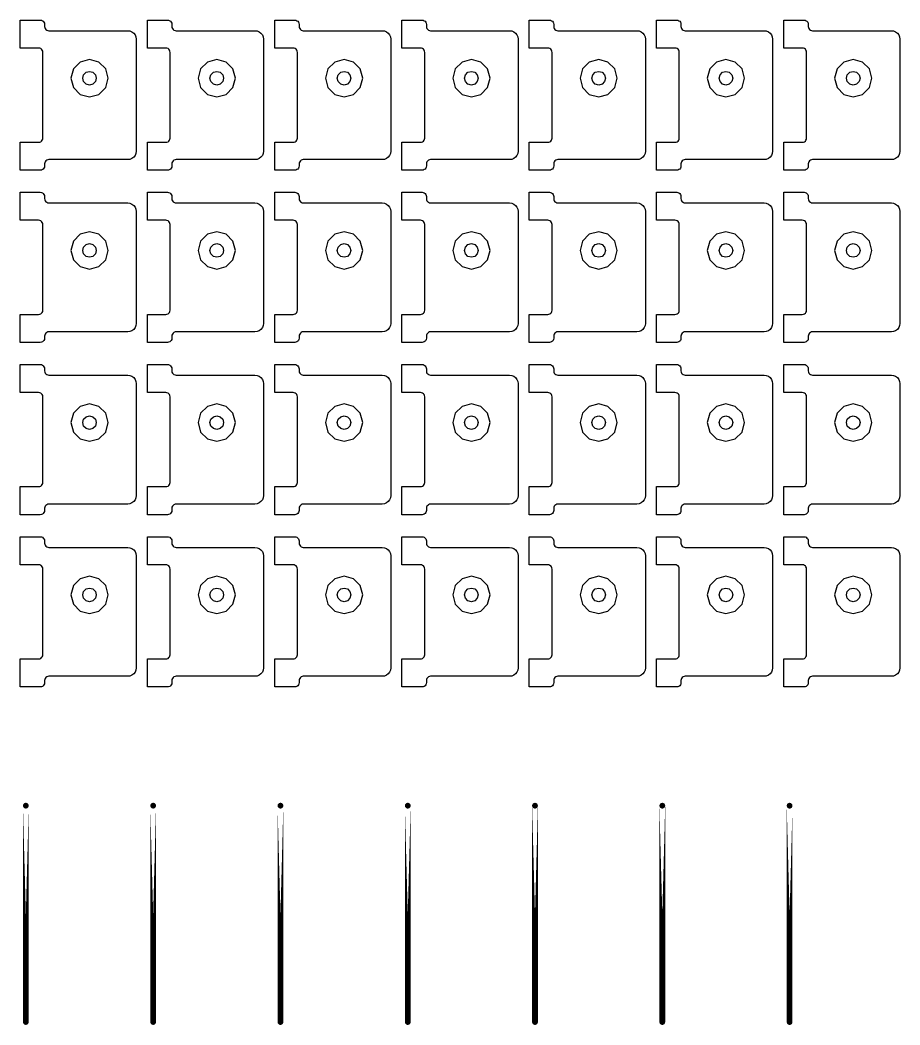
# Model space of a CAD drawing. Extents: x 11 to 212, y 11 to 212.
# Drawn here: x 144.65 to 156.85, y 46.96 to 60.89 of the extents above; entities that cross this region are included whole.
import ezdxf

# ---------------------------------------------------------------- set-up
doc = ezdxf.new("R2010")
doc.units = 0
doc.layers.get('0').update_dxf_attribs({"linetype": 'continuous'})
doc.layers.add('G', color=7, linetype='continuous')

# ---------------------------------------------------------------- blocks, each defined once
blk = doc.blocks.new('cutlineendpoint')
at = {"const_width": 0.04}
blk.add_lwpolyline([(-0.02, 0, 1), (0.02, 0, 1)], format="xyb", close=True, dxfattribs=at)

msp = doc.modelspace()

# ---------------------------------------------------------------- linework, layer by layer
at = {"layer": 'G'}
for points in [[(144.906, 59.2), (144.921, 59.202), (144.935, 59.208), (144.947, 59.217), (144.957, 59.229), (144.963, 59.244), (144.965, 59.259), (144.965, 60.447), (144.963, 60.462), (144.957, 60.476), (144.947, 60.489), (144.935, 60.498), (144.921, 60.504), (144.906, 60.506), (144.649, 60.506), (144.649, 60.894), (144.929, 60.894), (144.945, 60.892), (144.959, 60.886), (144.971, 60.877), (144.98, 60.865), (144.986, 60.851), (144.988, 60.835), (144.988, 60.806), (144.99, 60.791), (144.996, 60.776), (145.005, 60.764), (145.018, 60.755), (145.032, 60.749), (145.047, 60.747), (146.141, 60.747), (146.172, 60.743), (146.2, 60.731), (146.224, 60.713), (146.243, 60.688), (146.255, 60.66), (146.259, 60.629), (146.259, 59.076), (146.255, 59.046), (146.243, 59.018), (146.224, 58.993), (146.2, 58.975), (146.172, 58.963), (146.141, 58.959), (145.047, 58.959), (145.032, 58.957), (145.018, 58.951), (145.005, 58.942), (144.996, 58.929), (144.99, 58.915), (144.988, 58.9), (144.988, 58.871), (144.986, 58.855), (144.98, 58.841), (144.971, 58.829), (144.959, 58.82), (144.945, 58.814), (144.929, 58.812), (144.649, 58.812), (144.649, 59.2)], [(146.671, 59.2), (146.686, 59.202), (146.7, 59.208), (146.712, 59.217), (146.722, 59.229), (146.727, 59.244), (146.729, 59.259), (146.729, 60.447), (146.727, 60.462), (146.722, 60.476), (146.712, 60.489), (146.7, 60.498), (146.686, 60.504), (146.671, 60.506), (146.414, 60.506), (146.414, 60.894), (146.694, 60.894), (146.709, 60.892), (146.724, 60.886), (146.736, 60.877), (146.745, 60.865), (146.751, 60.851), (146.753, 60.835), (146.753, 60.806), (146.755, 60.791), (146.761, 60.776), (146.77, 60.764), (146.782, 60.755), (146.797, 60.749), (146.812, 60.747), (147.906, 60.747), (147.936, 60.743), (147.965, 60.731), (147.989, 60.713), (148.008, 60.688), (148.02, 60.66), (148.024, 60.629), (148.024, 59.076), (148.02, 59.046), (148.008, 59.018), (147.989, 58.993), (147.965, 58.975), (147.936, 58.963), (147.906, 58.959), (146.812, 58.959), (146.797, 58.957), (146.782, 58.951), (146.77, 58.942), (146.761, 58.929), (146.755, 58.915), (146.753, 58.9), (146.753, 58.871), (146.751, 58.855), (146.745, 58.841), (146.736, 58.829), (146.724, 58.82), (146.709, 58.814), (146.694, 58.812), (146.414, 58.812), (146.414, 59.2)], [(148.435, 59.2), (148.451, 59.202), (148.465, 59.208), (148.477, 59.217), (148.486, 59.229), (148.492, 59.244), (148.494, 59.259), (148.494, 60.447), (148.492, 60.462), (148.486, 60.476), (148.477, 60.489), (148.465, 60.498), (148.451, 60.504), (148.435, 60.506), (148.179, 60.506), (148.179, 60.894), (148.459, 60.894), (148.474, 60.892), (148.488, 60.886), (148.5, 60.877), (148.51, 60.865), (148.516, 60.851), (148.518, 60.835), (148.518, 60.806), (148.52, 60.791), (148.526, 60.776), (148.535, 60.764), (148.547, 60.755), (148.561, 60.749), (148.576, 60.747), (149.671, 60.747), (149.701, 60.743), (149.729, 60.731), (149.754, 60.713), (149.772, 60.688), (149.784, 60.66), (149.788, 60.629), (149.788, 59.076), (149.784, 59.046), (149.772, 59.018), (149.754, 58.993), (149.729, 58.975), (149.701, 58.963), (149.671, 58.959), (148.576, 58.959), (148.561, 58.957), (148.547, 58.951), (148.535, 58.942), (148.526, 58.929), (148.52, 58.915), (148.518, 58.9), (148.518, 58.871), (148.516, 58.855), (148.51, 58.841), (148.5, 58.829), (148.488, 58.82), (148.474, 58.814), (148.459, 58.812), (148.179, 58.812), (148.179, 59.2)], [(150.2, 59.2), (150.215, 59.202), (150.229, 59.208), (150.242, 59.217), (150.251, 59.229), (150.257, 59.244), (150.259, 59.259), (150.259, 60.447), (150.257, 60.462), (150.251, 60.476), (150.242, 60.489), (150.229, 60.498), (150.215, 60.504), (150.2, 60.506), (149.944, 60.506), (149.944, 60.894), (150.224, 60.894), (150.239, 60.892), (150.253, 60.886), (150.265, 60.877), (150.274, 60.865), (150.28, 60.851), (150.282, 60.835), (150.282, 60.806), (150.284, 60.791), (150.29, 60.776), (150.3, 60.764), (150.312, 60.755), (150.326, 60.749), (150.341, 60.747), (151.435, 60.747), (151.466, 60.743), (151.494, 60.731), (151.518, 60.713), (151.537, 60.688), (151.549, 60.66), (151.553, 60.629), (151.553, 59.076), (151.549, 59.046), (151.537, 59.018), (151.518, 58.993), (151.494, 58.975), (151.466, 58.963), (151.435, 58.959), (150.341, 58.959), (150.326, 58.957), (150.312, 58.951), (150.3, 58.942), (150.29, 58.929), (150.284, 58.915), (150.282, 58.9), (150.282, 58.871), (150.28, 58.855), (150.274, 58.841), (150.265, 58.829), (150.253, 58.82), (150.239, 58.814), (150.224, 58.812), (149.944, 58.812), (149.944, 59.2)], [(151.965, 59.2), (151.98, 59.202), (151.994, 59.208), (152.006, 59.217), (152.016, 59.229), (152.022, 59.244), (152.024, 59.259), (152.024, 60.447), (152.022, 60.462), (152.016, 60.476), (152.006, 60.489), (151.994, 60.498), (151.98, 60.504), (151.965, 60.506), (151.708, 60.506), (151.708, 60.894), (151.988, 60.894), (152.003, 60.892), (152.018, 60.886), (152.03, 60.877), (152.039, 60.865), (152.045, 60.851), (152.047, 60.835), (152.047, 60.806), (152.049, 60.791), (152.055, 60.776), (152.064, 60.764), (152.076, 60.755), (152.091, 60.749), (152.106, 60.747), (153.2, 60.747), (153.23, 60.743), (153.259, 60.731), (153.283, 60.713), (153.302, 60.688), (153.314, 60.66), (153.318, 60.629), (153.318, 59.076), (153.314, 59.046), (153.302, 59.018), (153.283, 58.993), (153.259, 58.975), (153.23, 58.963), (153.2, 58.959), (152.106, 58.959), (152.091, 58.957), (152.076, 58.951), (152.064, 58.942), (152.055, 58.929), (152.049, 58.915), (152.047, 58.9), (152.047, 58.871), (152.045, 58.855), (152.039, 58.841), (152.03, 58.829), (152.018, 58.82), (152.003, 58.814), (151.988, 58.812), (151.708, 58.812), (151.708, 59.2)], [(153.729, 59.2), (153.745, 59.202), (153.759, 59.208), (153.771, 59.217), (153.78, 59.229), (153.786, 59.244), (153.788, 59.259), (153.788, 60.447), (153.786, 60.462), (153.78, 60.476), (153.771, 60.489), (153.759, 60.498), (153.745, 60.504), (153.729, 60.506), (153.473, 60.506), (153.473, 60.894), (153.753, 60.894), (153.768, 60.892), (153.782, 60.886), (153.795, 60.877), (153.804, 60.865), (153.81, 60.851), (153.812, 60.835), (153.812, 60.806), (153.814, 60.791), (153.82, 60.776), (153.829, 60.764), (153.841, 60.755), (153.855, 60.749), (153.871, 60.747), (154.965, 60.747), (154.995, 60.743), (155.024, 60.731), (155.048, 60.713), (155.067, 60.688), (155.078, 60.66), (155.082, 60.629), (155.082, 59.076), (155.078, 59.046), (155.067, 59.018), (155.048, 58.993), (155.024, 58.975), (154.995, 58.963), (154.965, 58.959), (153.871, 58.959), (153.855, 58.957), (153.841, 58.951), (153.829, 58.942), (153.82, 58.929), (153.814, 58.915), (153.812, 58.9), (153.812, 58.871), (153.81, 58.855), (153.804, 58.841), (153.795, 58.829), (153.782, 58.82), (153.768, 58.814), (153.753, 58.812), (153.473, 58.812), (153.473, 59.2)], [(155.494, 59.2), (155.509, 59.202), (155.524, 59.208), (155.536, 59.217), (155.545, 59.229), (155.551, 59.244), (155.553, 59.259), (155.553, 60.447), (155.551, 60.462), (155.545, 60.476), (155.536, 60.489), (155.524, 60.498), (155.509, 60.504), (155.494, 60.506), (155.238, 60.506), (155.238, 60.894), (155.518, 60.894), (155.533, 60.892), (155.547, 60.886), (155.559, 60.877), (155.569, 60.865), (155.574, 60.851), (155.576, 60.835), (155.576, 60.806), (155.578, 60.791), (155.584, 60.776), (155.594, 60.764), (155.606, 60.755), (155.62, 60.749), (155.635, 60.747), (156.729, 60.747), (156.76, 60.743), (156.788, 60.731), (156.813, 60.713), (156.831, 60.688), (156.843, 60.66), (156.847, 60.629), (156.847, 59.076), (156.843, 59.046), (156.831, 59.018), (156.813, 58.993), (156.788, 58.975), (156.76, 58.963), (156.729, 58.959), (155.635, 58.959), (155.62, 58.957), (155.606, 58.951), (155.594, 58.942), (155.584, 58.929), (155.578, 58.915), (155.576, 58.9), (155.576, 58.871), (155.574, 58.855), (155.569, 58.841), (155.559, 58.829), (155.547, 58.82), (155.533, 58.814), (155.518, 58.812), (155.238, 58.812), (155.238, 59.2)], [(145.836, 59.959), (145.871, 60.088), (145.836, 60.218), (145.741, 60.312), (145.612, 60.347), (145.482, 60.312), (145.388, 60.218), (145.353, 60.088), (145.388, 59.959), (145.482, 59.864), (145.612, 59.829), (145.741, 59.864)], [(147.601, 59.959), (147.635, 60.088), (147.601, 60.218), (147.506, 60.312), (147.376, 60.347), (147.247, 60.312), (147.152, 60.218), (147.118, 60.088), (147.152, 59.959), (147.247, 59.864), (147.376, 59.829), (147.506, 59.864)], [(149.365, 59.959), (149.4, 60.088), (149.365, 60.218), (149.271, 60.312), (149.141, 60.347), (149.012, 60.312), (148.917, 60.218), (148.882, 60.088), (148.917, 59.959), (149.012, 59.864), (149.141, 59.829), (149.271, 59.864)], [(151.13, 59.959), (151.165, 60.088), (151.13, 60.218), (151.035, 60.312), (150.906, 60.347), (150.776, 60.312), (150.682, 60.218), (150.647, 60.088), (150.682, 59.959), (150.776, 59.864), (150.906, 59.829), (151.035, 59.864)], [(152.895, 59.959), (152.929, 60.088), (152.895, 60.218), (152.8, 60.312), (152.671, 60.347), (152.541, 60.312), (152.446, 60.218), (152.412, 60.088), (152.446, 59.959), (152.541, 59.864), (152.671, 59.829), (152.8, 59.864)], [(154.659, 59.959), (154.694, 60.088), (154.659, 60.218), (154.565, 60.312), (154.435, 60.347), (154.306, 60.312), (154.211, 60.218), (154.176, 60.088), (154.211, 59.959), (154.306, 59.864), (154.435, 59.829), (154.565, 59.864)], [(156.424, 59.959), (156.459, 60.088), (156.424, 60.218), (156.329, 60.312), (156.2, 60.347), (156.071, 60.312), (155.976, 60.218), (155.941, 60.088), (155.976, 59.959), (156.071, 59.864), (156.2, 59.829), (156.329, 59.864)], [(145.706, 60.088), (145.693, 60.041), (145.659, 60.007), (145.612, 59.994), (145.565, 60.007), (145.53, 60.041), (145.518, 60.088), (145.53, 60.135), (145.565, 60.17), (145.612, 60.182), (145.659, 60.17), (145.693, 60.135)], [(147.471, 60.088), (147.458, 60.041), (147.424, 60.007), (147.376, 59.994), (147.329, 60.007), (147.295, 60.041), (147.282, 60.088), (147.295, 60.135), (147.329, 60.17), (147.376, 60.182), (147.424, 60.17), (147.458, 60.135)], [(149.235, 60.088), (149.223, 60.041), (149.188, 60.007), (149.141, 59.994), (149.094, 60.007), (149.06, 60.041), (149.047, 60.088), (149.06, 60.135), (149.094, 60.17), (149.141, 60.182), (149.188, 60.17), (149.223, 60.135)], [(151, 60.088), (150.987, 60.041), (150.953, 60.007), (150.906, 59.994), (150.859, 60.007), (150.824, 60.041), (150.812, 60.088), (150.824, 60.135), (150.859, 60.17), (150.906, 60.182), (150.953, 60.17), (150.987, 60.135)], [(152.765, 60.088), (152.752, 60.041), (152.718, 60.007), (152.671, 59.994), (152.624, 60.007), (152.589, 60.041), (152.576, 60.088), (152.589, 60.135), (152.624, 60.17), (152.671, 60.182), (152.718, 60.17), (152.752, 60.135)], [(154.529, 60.088), (154.517, 60.041), (154.482, 60.007), (154.435, 59.994), (154.388, 60.007), (154.354, 60.041), (154.341, 60.088), (154.354, 60.135), (154.388, 60.17), (154.435, 60.182), (154.482, 60.17), (154.517, 60.135)], [(156.294, 60.088), (156.282, 60.041), (156.247, 60.007), (156.2, 59.994), (156.153, 60.007), (156.118, 60.041), (156.106, 60.088), (156.118, 60.135), (156.153, 60.17), (156.2, 60.182), (156.247, 60.17), (156.282, 60.135)], [(144.906, 56.812), (144.921, 56.814), (144.935, 56.82), (144.947, 56.829), (144.957, 56.841), (144.963, 56.855), (144.965, 56.871), (144.965, 58.059), (144.963, 58.074), (144.957, 58.088), (144.947, 58.1), (144.935, 58.11), (144.921, 58.116), (144.906, 58.118), (144.649, 58.118), (144.649, 58.506), (144.929, 58.506), (144.945, 58.504), (144.959, 58.498), (144.971, 58.489), (144.98, 58.476), (144.986, 58.462), (144.988, 58.447), (144.988, 58.418), (144.99, 58.402), (144.996, 58.388), (145.005, 58.376), (145.018, 58.367), (145.032, 58.361), (145.047, 58.359), (146.141, 58.359), (146.172, 58.355), (146.2, 58.343), (146.224, 58.324), (146.243, 58.3), (146.255, 58.272), (146.259, 58.241), (146.259, 56.688), (146.255, 56.658), (146.243, 56.629), (146.224, 56.605), (146.2, 56.586), (146.172, 56.575), (146.141, 56.571), (145.047, 56.571), (145.032, 56.569), (145.018, 56.563), (145.005, 56.553), (144.996, 56.541), (144.99, 56.527), (144.988, 56.512), (144.988, 56.482), (144.986, 56.467), (144.98, 56.453), (144.971, 56.441), (144.959, 56.431), (144.945, 56.426), (144.929, 56.424), (144.649, 56.424), (144.649, 56.812)], [(146.671, 56.812), (146.686, 56.814), (146.7, 56.82), (146.712, 56.829), (146.722, 56.841), (146.727, 56.855), (146.729, 56.871), (146.729, 58.059), (146.727, 58.074), (146.722, 58.088), (146.712, 58.1), (146.7, 58.11), (146.686, 58.116), (146.671, 58.118), (146.414, 58.118), (146.414, 58.506), (146.694, 58.506), (146.709, 58.504), (146.724, 58.498), (146.736, 58.489), (146.745, 58.476), (146.751, 58.462), (146.753, 58.447), (146.753, 58.418), (146.755, 58.402), (146.761, 58.388), (146.77, 58.376), (146.782, 58.367), (146.797, 58.361), (146.812, 58.359), (147.906, 58.359), (147.936, 58.355), (147.965, 58.343), (147.989, 58.324), (148.008, 58.3), (148.02, 58.272), (148.024, 58.241), (148.024, 56.688), (148.02, 56.658), (148.008, 56.629), (147.989, 56.605), (147.965, 56.586), (147.936, 56.575), (147.906, 56.571), (146.812, 56.571), (146.797, 56.569), (146.782, 56.563), (146.77, 56.553), (146.761, 56.541), (146.755, 56.527), (146.753, 56.512), (146.753, 56.482), (146.751, 56.467), (146.745, 56.453), (146.736, 56.441), (146.724, 56.431), (146.709, 56.426), (146.694, 56.424), (146.414, 56.424), (146.414, 56.812)], [(148.435, 56.812), (148.451, 56.814), (148.465, 56.82), (148.477, 56.829), (148.486, 56.841), (148.492, 56.855), (148.494, 56.871), (148.494, 58.059), (148.492, 58.074), (148.486, 58.088), (148.477, 58.1), (148.465, 58.11), (148.451, 58.116), (148.435, 58.118), (148.179, 58.118), (148.179, 58.506), (148.459, 58.506), (148.474, 58.504), (148.488, 58.498), (148.5, 58.489), (148.51, 58.476), (148.516, 58.462), (148.518, 58.447), (148.518, 58.418), (148.52, 58.402), (148.526, 58.388), (148.535, 58.376), (148.547, 58.367), (148.561, 58.361), (148.576, 58.359), (149.671, 58.359), (149.701, 58.355), (149.729, 58.343), (149.754, 58.324), (149.772, 58.3), (149.784, 58.272), (149.788, 58.241), (149.788, 56.688), (149.784, 56.658), (149.772, 56.629), (149.754, 56.605), (149.729, 56.586), (149.701, 56.575), (149.671, 56.571), (148.576, 56.571), (148.561, 56.569), (148.547, 56.563), (148.535, 56.553), (148.526, 56.541), (148.52, 56.527), (148.518, 56.512), (148.518, 56.482), (148.516, 56.467), (148.51, 56.453), (148.5, 56.441), (148.488, 56.431), (148.474, 56.426), (148.459, 56.424), (148.179, 56.424), (148.179, 56.812)], [(150.2, 56.812), (150.215, 56.814), (150.229, 56.82), (150.242, 56.829), (150.251, 56.841), (150.257, 56.855), (150.259, 56.871), (150.259, 58.059), (150.257, 58.074), (150.251, 58.088), (150.242, 58.1), (150.229, 58.11), (150.215, 58.116), (150.2, 58.118), (149.944, 58.118), (149.944, 58.506), (150.224, 58.506), (150.239, 58.504), (150.253, 58.498), (150.265, 58.489), (150.274, 58.476), (150.28, 58.462), (150.282, 58.447), (150.282, 58.418), (150.284, 58.402), (150.29, 58.388), (150.3, 58.376), (150.312, 58.367), (150.326, 58.361), (150.341, 58.359), (151.435, 58.359), (151.466, 58.355), (151.494, 58.343), (151.518, 58.324), (151.537, 58.3), (151.549, 58.272), (151.553, 58.241), (151.553, 56.688), (151.549, 56.658), (151.537, 56.629), (151.518, 56.605), (151.494, 56.586), (151.466, 56.575), (151.435, 56.571), (150.341, 56.571), (150.326, 56.569), (150.312, 56.563), (150.3, 56.553), (150.29, 56.541), (150.284, 56.527), (150.282, 56.512), (150.282, 56.482), (150.28, 56.467), (150.274, 56.453), (150.265, 56.441), (150.253, 56.431), (150.239, 56.426), (150.224, 56.424), (149.944, 56.424), (149.944, 56.812)], [(151.965, 56.812), (151.98, 56.814), (151.994, 56.82), (152.006, 56.829), (152.016, 56.841), (152.022, 56.855), (152.024, 56.871), (152.024, 58.059), (152.022, 58.074), (152.016, 58.088), (152.006, 58.1), (151.994, 58.11), (151.98, 58.116), (151.965, 58.118), (151.708, 58.118), (151.708, 58.506), (151.988, 58.506), (152.003, 58.504), (152.018, 58.498), (152.03, 58.489), (152.039, 58.476), (152.045, 58.462), (152.047, 58.447), (152.047, 58.418), (152.049, 58.402), (152.055, 58.388), (152.064, 58.376), (152.076, 58.367), (152.091, 58.361), (152.106, 58.359), (153.2, 58.359), (153.23, 58.355), (153.259, 58.343), (153.283, 58.324), (153.302, 58.3), (153.314, 58.272), (153.318, 58.241), (153.318, 56.688), (153.314, 56.658), (153.302, 56.629), (153.283, 56.605), (153.259, 56.586), (153.23, 56.575), (153.2, 56.571), (152.106, 56.571), (152.091, 56.569), (152.076, 56.563), (152.064, 56.553), (152.055, 56.541), (152.049, 56.527), (152.047, 56.512), (152.047, 56.482), (152.045, 56.467), (152.039, 56.453), (152.03, 56.441), (152.018, 56.431), (152.003, 56.426), (151.988, 56.424), (151.708, 56.424), (151.708, 56.812)], [(153.729, 56.812), (153.745, 56.814), (153.759, 56.82), (153.771, 56.829), (153.78, 56.841), (153.786, 56.855), (153.788, 56.871), (153.788, 58.059), (153.786, 58.074), (153.78, 58.088), (153.771, 58.1), (153.759, 58.11), (153.745, 58.116), (153.729, 58.118), (153.473, 58.118), (153.473, 58.506), (153.753, 58.506), (153.768, 58.504), (153.782, 58.498), (153.795, 58.489), (153.804, 58.476), (153.81, 58.462), (153.812, 58.447), (153.812, 58.418), (153.814, 58.402), (153.82, 58.388), (153.829, 58.376), (153.841, 58.367), (153.855, 58.361), (153.871, 58.359), (154.965, 58.359), (154.995, 58.355), (155.024, 58.343), (155.048, 58.324), (155.067, 58.3), (155.078, 58.272), (155.082, 58.241), (155.082, 56.688), (155.078, 56.658), (155.067, 56.629), (155.048, 56.605), (155.024, 56.586), (154.995, 56.575), (154.965, 56.571), (153.871, 56.571), (153.855, 56.569), (153.841, 56.563), (153.829, 56.553), (153.82, 56.541), (153.814, 56.527), (153.812, 56.512), (153.812, 56.482), (153.81, 56.467), (153.804, 56.453), (153.795, 56.441), (153.782, 56.431), (153.768, 56.426), (153.753, 56.424), (153.473, 56.424), (153.473, 56.812)], [(155.494, 56.812), (155.509, 56.814), (155.524, 56.82), (155.536, 56.829), (155.545, 56.841), (155.551, 56.855), (155.553, 56.871), (155.553, 58.059), (155.551, 58.074), (155.545, 58.088), (155.536, 58.1), (155.524, 58.11), (155.509, 58.116), (155.494, 58.118), (155.238, 58.118), (155.238, 58.506), (155.518, 58.506), (155.533, 58.504), (155.547, 58.498), (155.559, 58.489), (155.569, 58.476), (155.574, 58.462), (155.576, 58.447), (155.576, 58.418), (155.578, 58.402), (155.584, 58.388), (155.594, 58.376), (155.606, 58.367), (155.62, 58.361), (155.635, 58.359), (156.729, 58.359), (156.76, 58.355), (156.788, 58.343), (156.813, 58.324), (156.831, 58.3), (156.843, 58.272), (156.847, 58.241), (156.847, 56.688), (156.843, 56.658), (156.831, 56.629), (156.813, 56.605), (156.788, 56.586), (156.76, 56.575), (156.729, 56.571), (155.635, 56.571), (155.62, 56.569), (155.606, 56.563), (155.594, 56.553), (155.584, 56.541), (155.578, 56.527), (155.576, 56.512), (155.576, 56.482), (155.574, 56.467), (155.569, 56.453), (155.559, 56.441), (155.547, 56.431), (155.533, 56.426), (155.518, 56.424), (155.238, 56.424), (155.238, 56.812)], [(145.836, 57.571), (145.871, 57.7), (145.836, 57.829), (145.741, 57.924), (145.612, 57.959), (145.482, 57.924), (145.388, 57.829), (145.353, 57.7), (145.388, 57.571), (145.482, 57.476), (145.612, 57.441), (145.741, 57.476)], [(147.601, 57.571), (147.635, 57.7), (147.601, 57.829), (147.506, 57.924), (147.376, 57.959), (147.247, 57.924), (147.152, 57.829), (147.118, 57.7), (147.152, 57.571), (147.247, 57.476), (147.376, 57.441), (147.506, 57.476)], [(149.365, 57.571), (149.4, 57.7), (149.365, 57.829), (149.271, 57.924), (149.141, 57.959), (149.012, 57.924), (148.917, 57.829), (148.882, 57.7), (148.917, 57.571), (149.012, 57.476), (149.141, 57.441), (149.271, 57.476)], [(151.13, 57.571), (151.165, 57.7), (151.13, 57.829), (151.035, 57.924), (150.906, 57.959), (150.776, 57.924), (150.682, 57.829), (150.647, 57.7), (150.682, 57.571), (150.776, 57.476), (150.906, 57.441), (151.035, 57.476)], [(152.895, 57.571), (152.929, 57.7), (152.895, 57.829), (152.8, 57.924), (152.671, 57.959), (152.541, 57.924), (152.446, 57.829), (152.412, 57.7), (152.446, 57.571), (152.541, 57.476), (152.671, 57.441), (152.8, 57.476)], [(154.659, 57.571), (154.694, 57.7), (154.659, 57.829), (154.565, 57.924), (154.435, 57.959), (154.306, 57.924), (154.211, 57.829), (154.176, 57.7), (154.211, 57.571), (154.306, 57.476), (154.435, 57.441), (154.565, 57.476)], [(156.424, 57.571), (156.459, 57.7), (156.424, 57.829), (156.329, 57.924), (156.2, 57.959), (156.071, 57.924), (155.976, 57.829), (155.941, 57.7), (155.976, 57.571), (156.071, 57.476), (156.2, 57.441), (156.329, 57.476)], [(145.706, 57.7), (145.693, 57.653), (145.659, 57.618), (145.612, 57.606), (145.565, 57.618), (145.53, 57.653), (145.518, 57.7), (145.53, 57.747), (145.565, 57.782), (145.612, 57.794), (145.659, 57.782), (145.693, 57.747)], [(147.471, 57.7), (147.458, 57.653), (147.424, 57.618), (147.376, 57.606), (147.329, 57.618), (147.295, 57.653), (147.282, 57.7), (147.295, 57.747), (147.329, 57.782), (147.376, 57.794), (147.424, 57.782), (147.458, 57.747)], [(149.235, 57.7), (149.223, 57.653), (149.188, 57.618), (149.141, 57.606), (149.094, 57.618), (149.06, 57.653), (149.047, 57.7), (149.06, 57.747), (149.094, 57.782), (149.141, 57.794), (149.188, 57.782), (149.223, 57.747)], [(151, 57.7), (150.987, 57.653), (150.953, 57.618), (150.906, 57.606), (150.859, 57.618), (150.824, 57.653), (150.812, 57.7), (150.824, 57.747), (150.859, 57.782), (150.906, 57.794), (150.953, 57.782), (150.987, 57.747)], [(152.765, 57.7), (152.752, 57.653), (152.718, 57.618), (152.671, 57.606), (152.624, 57.618), (152.589, 57.653), (152.576, 57.7), (152.589, 57.747), (152.624, 57.782), (152.671, 57.794), (152.718, 57.782), (152.752, 57.747)], [(154.529, 57.7), (154.517, 57.653), (154.482, 57.618), (154.435, 57.606), (154.388, 57.618), (154.354, 57.653), (154.341, 57.7), (154.354, 57.747), (154.388, 57.782), (154.435, 57.794), (154.482, 57.782), (154.517, 57.747)], [(156.294, 57.7), (156.282, 57.653), (156.247, 57.618), (156.2, 57.606), (156.153, 57.618), (156.118, 57.653), (156.106, 57.7), (156.118, 57.747), (156.153, 57.782), (156.2, 57.794), (156.247, 57.782), (156.282, 57.747)], [(144.906, 54.424), (144.921, 54.426), (144.935, 54.431), (144.947, 54.441), (144.957, 54.453), (144.963, 54.467), (144.965, 54.482), (144.965, 55.671), (144.963, 55.686), (144.957, 55.7), (144.947, 55.712), (144.935, 55.722), (144.921, 55.727), (144.906, 55.729), (144.649, 55.729), (144.649, 56.118), (144.929, 56.118), (144.945, 56.116), (144.959, 56.11), (144.971, 56.1), (144.98, 56.088), (144.986, 56.074), (144.988, 56.059), (144.988, 56.029), (144.99, 56.014), (144.996, 56), (145.005, 55.988), (145.018, 55.978), (145.032, 55.973), (145.047, 55.971), (146.141, 55.971), (146.172, 55.967), (146.2, 55.955), (146.224, 55.936), (146.243, 55.912), (146.255, 55.883), (146.259, 55.853), (146.259, 54.3), (146.255, 54.27), (146.243, 54.241), (146.224, 54.217), (146.2, 54.198), (146.172, 54.186), (146.141, 54.182), (145.047, 54.182), (145.032, 54.18), (145.018, 54.174), (145.005, 54.165), (144.996, 54.153), (144.99, 54.139), (144.988, 54.124), (144.988, 54.094), (144.986, 54.079), (144.98, 54.065), (144.971, 54.053), (144.959, 54.043), (144.945, 54.037), (144.929, 54.035), (144.649, 54.035), (144.649, 54.424)], [(146.671, 54.424), (146.686, 54.426), (146.7, 54.431), (146.712, 54.441), (146.722, 54.453), (146.727, 54.467), (146.729, 54.482), (146.729, 55.671), (146.727, 55.686), (146.722, 55.7), (146.712, 55.712), (146.7, 55.722), (146.686, 55.727), (146.671, 55.729), (146.414, 55.729), (146.414, 56.118), (146.694, 56.118), (146.709, 56.116), (146.724, 56.11), (146.736, 56.1), (146.745, 56.088), (146.751, 56.074), (146.753, 56.059), (146.753, 56.029), (146.755, 56.014), (146.761, 56), (146.77, 55.988), (146.782, 55.978), (146.797, 55.973), (146.812, 55.971), (147.906, 55.971), (147.936, 55.967), (147.965, 55.955), (147.989, 55.936), (148.008, 55.912), (148.02, 55.883), (148.024, 55.853), (148.024, 54.3), (148.02, 54.27), (148.008, 54.241), (147.989, 54.217), (147.965, 54.198), (147.936, 54.186), (147.906, 54.182), (146.812, 54.182), (146.797, 54.18), (146.782, 54.174), (146.77, 54.165), (146.761, 54.153), (146.755, 54.139), (146.753, 54.124), (146.753, 54.094), (146.751, 54.079), (146.745, 54.065), (146.736, 54.053), (146.724, 54.043), (146.709, 54.037), (146.694, 54.035), (146.414, 54.035), (146.414, 54.424)], [(148.435, 54.424), (148.451, 54.426), (148.465, 54.431), (148.477, 54.441), (148.486, 54.453), (148.492, 54.467), (148.494, 54.482), (148.494, 55.671), (148.492, 55.686), (148.486, 55.7), (148.477, 55.712), (148.465, 55.722), (148.451, 55.727), (148.435, 55.729), (148.179, 55.729), (148.179, 56.118), (148.459, 56.118), (148.474, 56.116), (148.488, 56.11), (148.5, 56.1), (148.51, 56.088), (148.516, 56.074), (148.518, 56.059), (148.518, 56.029), (148.52, 56.014), (148.526, 56), (148.535, 55.988), (148.547, 55.978), (148.561, 55.973), (148.576, 55.971), (149.671, 55.971), (149.701, 55.967), (149.729, 55.955), (149.754, 55.936), (149.772, 55.912), (149.784, 55.883), (149.788, 55.853), (149.788, 54.3), (149.784, 54.27), (149.772, 54.241), (149.754, 54.217), (149.729, 54.198), (149.701, 54.186), (149.671, 54.182), (148.576, 54.182), (148.561, 54.18), (148.547, 54.174), (148.535, 54.165), (148.526, 54.153), (148.52, 54.139), (148.518, 54.124), (148.518, 54.094), (148.516, 54.079), (148.51, 54.065), (148.5, 54.053), (148.488, 54.043), (148.474, 54.037), (148.459, 54.035), (148.179, 54.035), (148.179, 54.424)], [(150.2, 54.424), (150.215, 54.426), (150.229, 54.431), (150.242, 54.441), (150.251, 54.453), (150.257, 54.467), (150.259, 54.482), (150.259, 55.671), (150.257, 55.686), (150.251, 55.7), (150.242, 55.712), (150.229, 55.722), (150.215, 55.727), (150.2, 55.729), (149.944, 55.729), (149.944, 56.118), (150.224, 56.118), (150.239, 56.116), (150.253, 56.11), (150.265, 56.1), (150.274, 56.088), (150.28, 56.074), (150.282, 56.059), (150.282, 56.029), (150.284, 56.014), (150.29, 56), (150.3, 55.988), (150.312, 55.978), (150.326, 55.973), (150.341, 55.971), (151.435, 55.971), (151.466, 55.967), (151.494, 55.955), (151.518, 55.936), (151.537, 55.912), (151.549, 55.883), (151.553, 55.853), (151.553, 54.3), (151.549, 54.27), (151.537, 54.241), (151.518, 54.217), (151.494, 54.198), (151.466, 54.186), (151.435, 54.182), (150.341, 54.182), (150.326, 54.18), (150.312, 54.174), (150.3, 54.165), (150.29, 54.153), (150.284, 54.139), (150.282, 54.124), (150.282, 54.094), (150.28, 54.079), (150.274, 54.065), (150.265, 54.053), (150.253, 54.043), (150.239, 54.037), (150.224, 54.035), (149.944, 54.035), (149.944, 54.424)], [(151.965, 54.424), (151.98, 54.426), (151.994, 54.431), (152.006, 54.441), (152.016, 54.453), (152.022, 54.467), (152.024, 54.482), (152.024, 55.671), (152.022, 55.686), (152.016, 55.7), (152.006, 55.712), (151.994, 55.722), (151.98, 55.727), (151.965, 55.729), (151.708, 55.729), (151.708, 56.118), (151.988, 56.118), (152.003, 56.116), (152.018, 56.11), (152.03, 56.1), (152.039, 56.088), (152.045, 56.074), (152.047, 56.059), (152.047, 56.029), (152.049, 56.014), (152.055, 56), (152.064, 55.988), (152.076, 55.978), (152.091, 55.973), (152.106, 55.971), (153.2, 55.971), (153.23, 55.967), (153.259, 55.955), (153.283, 55.936), (153.302, 55.912), (153.314, 55.883), (153.318, 55.853), (153.318, 54.3), (153.314, 54.27), (153.302, 54.241), (153.283, 54.217), (153.259, 54.198), (153.23, 54.186), (153.2, 54.182), (152.106, 54.182), (152.091, 54.18), (152.076, 54.174), (152.064, 54.165), (152.055, 54.153), (152.049, 54.139), (152.047, 54.124), (152.047, 54.094), (152.045, 54.079), (152.039, 54.065), (152.03, 54.053), (152.018, 54.043), (152.003, 54.037), (151.988, 54.035), (151.708, 54.035), (151.708, 54.424)], [(153.729, 54.424), (153.745, 54.426), (153.759, 54.431), (153.771, 54.441), (153.78, 54.453), (153.786, 54.467), (153.788, 54.482), (153.788, 55.671), (153.786, 55.686), (153.78, 55.7), (153.771, 55.712), (153.759, 55.722), (153.745, 55.727), (153.729, 55.729), (153.473, 55.729), (153.473, 56.118), (153.753, 56.118), (153.768, 56.116), (153.782, 56.11), (153.795, 56.1), (153.804, 56.088), (153.81, 56.074), (153.812, 56.059), (153.812, 56.029), (153.814, 56.014), (153.82, 56), (153.829, 55.988), (153.841, 55.978), (153.855, 55.973), (153.871, 55.971), (154.965, 55.971), (154.995, 55.967), (155.024, 55.955), (155.048, 55.936), (155.067, 55.912), (155.078, 55.883), (155.082, 55.853), (155.082, 54.3), (155.078, 54.27), (155.067, 54.241), (155.048, 54.217), (155.024, 54.198), (154.995, 54.186), (154.965, 54.182), (153.871, 54.182), (153.855, 54.18), (153.841, 54.174), (153.829, 54.165), (153.82, 54.153), (153.814, 54.139), (153.812, 54.124), (153.812, 54.094), (153.81, 54.079), (153.804, 54.065), (153.795, 54.053), (153.782, 54.043), (153.768, 54.037), (153.753, 54.035), (153.473, 54.035), (153.473, 54.424)], [(155.494, 54.424), (155.509, 54.426), (155.524, 54.431), (155.536, 54.441), (155.545, 54.453), (155.551, 54.467), (155.553, 54.482), (155.553, 55.671), (155.551, 55.686), (155.545, 55.7), (155.536, 55.712), (155.524, 55.722), (155.509, 55.727), (155.494, 55.729), (155.238, 55.729), (155.238, 56.118), (155.518, 56.118), (155.533, 56.116), (155.547, 56.11), (155.559, 56.1), (155.569, 56.088), (155.574, 56.074), (155.576, 56.059), (155.576, 56.029), (155.578, 56.014), (155.584, 56), (155.594, 55.988), (155.606, 55.978), (155.62, 55.973), (155.635, 55.971), (156.729, 55.971), (156.76, 55.967), (156.788, 55.955), (156.813, 55.936), (156.831, 55.912), (156.843, 55.883), (156.847, 55.853), (156.847, 54.3), (156.843, 54.27), (156.831, 54.241), (156.813, 54.217), (156.788, 54.198), (156.76, 54.186), (156.729, 54.182), (155.635, 54.182), (155.62, 54.18), (155.606, 54.174), (155.594, 54.165), (155.584, 54.153), (155.578, 54.139), (155.576, 54.124), (155.576, 54.094), (155.574, 54.079), (155.569, 54.065), (155.559, 54.053), (155.547, 54.043), (155.533, 54.037), (155.518, 54.035), (155.238, 54.035), (155.238, 54.424)], [(145.836, 55.182), (145.871, 55.312), (145.836, 55.441), (145.741, 55.536), (145.612, 55.571), (145.482, 55.536), (145.388, 55.441), (145.353, 55.312), (145.388, 55.182), (145.482, 55.088), (145.612, 55.053), (145.741, 55.088)], [(147.601, 55.182), (147.635, 55.312), (147.601, 55.441), (147.506, 55.536), (147.376, 55.571), (147.247, 55.536), (147.152, 55.441), (147.118, 55.312), (147.152, 55.182), (147.247, 55.088), (147.376, 55.053), (147.506, 55.088)], [(149.365, 55.182), (149.4, 55.312), (149.365, 55.441), (149.271, 55.536), (149.141, 55.571), (149.012, 55.536), (148.917, 55.441), (148.882, 55.312), (148.917, 55.182), (149.012, 55.088), (149.141, 55.053), (149.271, 55.088)], [(151.13, 55.182), (151.165, 55.312), (151.13, 55.441), (151.035, 55.536), (150.906, 55.571), (150.776, 55.536), (150.682, 55.441), (150.647, 55.312), (150.682, 55.182), (150.776, 55.088), (150.906, 55.053), (151.035, 55.088)], [(152.895, 55.182), (152.929, 55.312), (152.895, 55.441), (152.8, 55.536), (152.671, 55.571), (152.541, 55.536), (152.446, 55.441), (152.412, 55.312), (152.446, 55.182), (152.541, 55.088), (152.671, 55.053), (152.8, 55.088)], [(154.659, 55.182), (154.694, 55.312), (154.659, 55.441), (154.565, 55.536), (154.435, 55.571), (154.306, 55.536), (154.211, 55.441), (154.176, 55.312), (154.211, 55.182), (154.306, 55.088), (154.435, 55.053), (154.565, 55.088)], [(156.424, 55.182), (156.459, 55.312), (156.424, 55.441), (156.329, 55.536), (156.2, 55.571), (156.071, 55.536), (155.976, 55.441), (155.941, 55.312), (155.976, 55.182), (156.071, 55.088), (156.2, 55.053), (156.329, 55.088)], [(145.706, 55.312), (145.693, 55.265), (145.659, 55.23), (145.612, 55.218), (145.565, 55.23), (145.53, 55.265), (145.518, 55.312), (145.53, 55.359), (145.565, 55.393), (145.612, 55.406), (145.659, 55.393), (145.693, 55.359)], [(147.471, 55.312), (147.458, 55.265), (147.424, 55.23), (147.376, 55.218), (147.329, 55.23), (147.295, 55.265), (147.282, 55.312), (147.295, 55.359), (147.329, 55.393), (147.376, 55.406), (147.424, 55.393), (147.458, 55.359)], [(149.235, 55.312), (149.223, 55.265), (149.188, 55.23), (149.141, 55.218), (149.094, 55.23), (149.06, 55.265), (149.047, 55.312), (149.06, 55.359), (149.094, 55.393), (149.141, 55.406), (149.188, 55.393), (149.223, 55.359)], [(151, 55.312), (150.987, 55.265), (150.953, 55.23), (150.906, 55.218), (150.859, 55.23), (150.824, 55.265), (150.812, 55.312), (150.824, 55.359), (150.859, 55.393), (150.906, 55.406), (150.953, 55.393), (150.987, 55.359)], [(152.765, 55.312), (152.752, 55.265), (152.718, 55.23), (152.671, 55.218), (152.624, 55.23), (152.589, 55.265), (152.576, 55.312), (152.589, 55.359), (152.624, 55.393), (152.671, 55.406), (152.718, 55.393), (152.752, 55.359)], [(154.529, 55.312), (154.517, 55.265), (154.482, 55.23), (154.435, 55.218), (154.388, 55.23), (154.354, 55.265), (154.341, 55.312), (154.354, 55.359), (154.388, 55.393), (154.435, 55.406), (154.482, 55.393), (154.517, 55.359)], [(156.294, 55.312), (156.282, 55.265), (156.247, 55.23), (156.2, 55.218), (156.153, 55.23), (156.118, 55.265), (156.106, 55.312), (156.118, 55.359), (156.153, 55.393), (156.2, 55.406), (156.247, 55.393), (156.282, 55.359)], [(144.906, 52.035), (144.921, 52.037), (144.935, 52.043), (144.947, 52.053), (144.957, 52.065), (144.963, 52.079), (144.965, 52.094), (144.965, 53.282), (144.963, 53.298), (144.957, 53.312), (144.947, 53.324), (144.935, 53.333), (144.921, 53.339), (144.906, 53.341), (144.649, 53.341), (144.649, 53.729), (144.929, 53.729), (144.945, 53.727), (144.959, 53.722), (144.971, 53.712), (144.98, 53.7), (144.986, 53.686), (144.988, 53.671), (144.988, 53.641), (144.99, 53.626), (144.996, 53.612), (145.005, 53.6), (145.018, 53.59), (145.032, 53.584), (145.047, 53.582), (146.141, 53.582), (146.172, 53.578), (146.2, 53.567), (146.224, 53.548), (146.243, 53.524), (146.255, 53.495), (146.259, 53.465), (146.259, 51.912), (146.255, 51.881), (146.243, 51.853), (146.224, 51.829), (146.2, 51.81), (146.172, 51.798), (146.141, 51.794), (145.047, 51.794), (145.032, 51.792), (145.018, 51.786), (145.005, 51.777), (144.996, 51.765), (144.99, 51.751), (144.988, 51.735), (144.988, 51.706), (144.986, 51.691), (144.98, 51.676), (144.971, 51.664), (144.959, 51.655), (144.945, 51.649), (144.929, 51.647), (144.649, 51.647), (144.649, 52.035)], [(146.671, 52.035), (146.686, 52.037), (146.7, 52.043), (146.712, 52.053), (146.722, 52.065), (146.727, 52.079), (146.729, 52.094), (146.729, 53.282), (146.727, 53.298), (146.722, 53.312), (146.712, 53.324), (146.7, 53.333), (146.686, 53.339), (146.671, 53.341), (146.414, 53.341), (146.414, 53.729), (146.694, 53.729), (146.709, 53.727), (146.724, 53.722), (146.736, 53.712), (146.745, 53.7), (146.751, 53.686), (146.753, 53.671), (146.753, 53.641), (146.755, 53.626), (146.761, 53.612), (146.77, 53.6), (146.782, 53.59), (146.797, 53.584), (146.812, 53.582), (147.906, 53.582), (147.936, 53.578), (147.965, 53.567), (147.989, 53.548), (148.008, 53.524), (148.02, 53.495), (148.024, 53.465), (148.024, 51.912), (148.02, 51.881), (148.008, 51.853), (147.989, 51.829), (147.965, 51.81), (147.936, 51.798), (147.906, 51.794), (146.812, 51.794), (146.797, 51.792), (146.782, 51.786), (146.77, 51.777), (146.761, 51.765), (146.755, 51.751), (146.753, 51.735), (146.753, 51.706), (146.751, 51.691), (146.745, 51.676), (146.736, 51.664), (146.724, 51.655), (146.709, 51.649), (146.694, 51.647), (146.414, 51.647), (146.414, 52.035)], [(148.435, 52.035), (148.451, 52.037), (148.465, 52.043), (148.477, 52.053), (148.486, 52.065), (148.492, 52.079), (148.494, 52.094), (148.494, 53.282), (148.492, 53.298), (148.486, 53.312), (148.477, 53.324), (148.465, 53.333), (148.451, 53.339), (148.435, 53.341), (148.179, 53.341), (148.179, 53.729), (148.459, 53.729), (148.474, 53.727), (148.488, 53.722), (148.5, 53.712), (148.51, 53.7), (148.516, 53.686), (148.518, 53.671), (148.518, 53.641), (148.52, 53.626), (148.526, 53.612), (148.535, 53.6), (148.547, 53.59), (148.561, 53.584), (148.576, 53.582), (149.671, 53.582), (149.701, 53.578), (149.729, 53.567), (149.754, 53.548), (149.772, 53.524), (149.784, 53.495), (149.788, 53.465), (149.788, 51.912), (149.784, 51.881), (149.772, 51.853), (149.754, 51.829), (149.729, 51.81), (149.701, 51.798), (149.671, 51.794), (148.576, 51.794), (148.561, 51.792), (148.547, 51.786), (148.535, 51.777), (148.526, 51.765), (148.52, 51.751), (148.518, 51.735), (148.518, 51.706), (148.516, 51.691), (148.51, 51.676), (148.5, 51.664), (148.488, 51.655), (148.474, 51.649), (148.459, 51.647), (148.179, 51.647), (148.179, 52.035)], [(150.2, 52.035), (150.215, 52.037), (150.229, 52.043), (150.242, 52.053), (150.251, 52.065), (150.257, 52.079), (150.259, 52.094), (150.259, 53.282), (150.257, 53.298), (150.251, 53.312), (150.242, 53.324), (150.229, 53.333), (150.215, 53.339), (150.2, 53.341), (149.944, 53.341), (149.944, 53.729), (150.224, 53.729), (150.239, 53.727), (150.253, 53.722), (150.265, 53.712), (150.274, 53.7), (150.28, 53.686), (150.282, 53.671), (150.282, 53.641), (150.284, 53.626), (150.29, 53.612), (150.3, 53.6), (150.312, 53.59), (150.326, 53.584), (150.341, 53.582), (151.435, 53.582), (151.466, 53.578), (151.494, 53.567), (151.518, 53.548), (151.537, 53.524), (151.549, 53.495), (151.553, 53.465), (151.553, 51.912), (151.549, 51.881), (151.537, 51.853), (151.518, 51.829), (151.494, 51.81), (151.466, 51.798), (151.435, 51.794), (150.341, 51.794), (150.326, 51.792), (150.312, 51.786), (150.3, 51.777), (150.29, 51.765), (150.284, 51.751), (150.282, 51.735), (150.282, 51.706), (150.28, 51.691), (150.274, 51.676), (150.265, 51.664), (150.253, 51.655), (150.239, 51.649), (150.224, 51.647), (149.944, 51.647), (149.944, 52.035)], [(151.965, 52.035), (151.98, 52.037), (151.994, 52.043), (152.006, 52.053), (152.016, 52.065), (152.022, 52.079), (152.024, 52.094), (152.024, 53.282), (152.022, 53.298), (152.016, 53.312), (152.006, 53.324), (151.994, 53.333), (151.98, 53.339), (151.965, 53.341), (151.708, 53.341), (151.708, 53.729), (151.988, 53.729), (152.003, 53.727), (152.018, 53.722), (152.03, 53.712), (152.039, 53.7), (152.045, 53.686), (152.047, 53.671), (152.047, 53.641), (152.049, 53.626), (152.055, 53.612), (152.064, 53.6), (152.076, 53.59), (152.091, 53.584), (152.106, 53.582), (153.2, 53.582), (153.23, 53.578), (153.259, 53.567), (153.283, 53.548), (153.302, 53.524), (153.314, 53.495), (153.318, 53.465), (153.318, 51.912), (153.314, 51.881), (153.302, 51.853), (153.283, 51.829), (153.259, 51.81), (153.23, 51.798), (153.2, 51.794), (152.106, 51.794), (152.091, 51.792), (152.076, 51.786), (152.064, 51.777), (152.055, 51.765), (152.049, 51.751), (152.047, 51.735), (152.047, 51.706), (152.045, 51.691), (152.039, 51.676), (152.03, 51.664), (152.018, 51.655), (152.003, 51.649), (151.988, 51.647), (151.708, 51.647), (151.708, 52.035)], [(153.729, 52.035), (153.745, 52.037), (153.759, 52.043), (153.771, 52.053), (153.78, 52.065), (153.786, 52.079), (153.788, 52.094), (153.788, 53.282), (153.786, 53.298), (153.78, 53.312), (153.771, 53.324), (153.759, 53.333), (153.745, 53.339), (153.729, 53.341), (153.473, 53.341), (153.473, 53.729), (153.753, 53.729), (153.768, 53.727), (153.782, 53.722), (153.795, 53.712), (153.804, 53.7), (153.81, 53.686), (153.812, 53.671), (153.812, 53.641), (153.814, 53.626), (153.82, 53.612), (153.829, 53.6), (153.841, 53.59), (153.855, 53.584), (153.871, 53.582), (154.965, 53.582), (154.995, 53.578), (155.024, 53.567), (155.048, 53.548), (155.067, 53.524), (155.078, 53.495), (155.082, 53.465), (155.082, 51.912), (155.078, 51.881), (155.067, 51.853), (155.048, 51.829), (155.024, 51.81), (154.995, 51.798), (154.965, 51.794), (153.871, 51.794), (153.855, 51.792), (153.841, 51.786), (153.829, 51.777), (153.82, 51.765), (153.814, 51.751), (153.812, 51.735), (153.812, 51.706), (153.81, 51.691), (153.804, 51.676), (153.795, 51.664), (153.782, 51.655), (153.768, 51.649), (153.753, 51.647), (153.473, 51.647), (153.473, 52.035)], [(155.494, 52.035), (155.509, 52.037), (155.524, 52.043), (155.536, 52.053), (155.545, 52.065), (155.551, 52.079), (155.553, 52.094), (155.553, 53.282), (155.551, 53.298), (155.545, 53.312), (155.536, 53.324), (155.524, 53.333), (155.509, 53.339), (155.494, 53.341), (155.238, 53.341), (155.238, 53.729), (155.518, 53.729), (155.533, 53.727), (155.547, 53.722), (155.559, 53.712), (155.569, 53.7), (155.574, 53.686), (155.576, 53.671), (155.576, 53.641), (155.578, 53.626), (155.584, 53.612), (155.594, 53.6), (155.606, 53.59), (155.62, 53.584), (155.635, 53.582), (156.729, 53.582), (156.76, 53.578), (156.788, 53.567), (156.813, 53.548), (156.831, 53.524), (156.843, 53.495), (156.847, 53.465), (156.847, 51.912), (156.843, 51.881), (156.831, 51.853), (156.813, 51.829), (156.788, 51.81), (156.76, 51.798), (156.729, 51.794), (155.635, 51.794), (155.62, 51.792), (155.606, 51.786), (155.594, 51.777), (155.584, 51.765), (155.578, 51.751), (155.576, 51.735), (155.576, 51.706), (155.574, 51.691), (155.569, 51.676), (155.559, 51.664), (155.547, 51.655), (155.533, 51.649), (155.518, 51.647), (155.238, 51.647), (155.238, 52.035)], [(145.836, 52.794), (145.871, 52.924), (145.836, 53.053), (145.741, 53.148), (145.612, 53.182), (145.482, 53.148), (145.388, 53.053), (145.353, 52.924), (145.388, 52.794), (145.482, 52.699), (145.612, 52.665), (145.741, 52.699)], [(147.601, 52.794), (147.635, 52.924), (147.601, 53.053), (147.506, 53.148), (147.376, 53.182), (147.247, 53.148), (147.152, 53.053), (147.118, 52.924), (147.152, 52.794), (147.247, 52.699), (147.376, 52.665), (147.506, 52.699)], [(149.365, 52.794), (149.4, 52.924), (149.365, 53.053), (149.271, 53.148), (149.141, 53.182), (149.012, 53.148), (148.917, 53.053), (148.882, 52.924), (148.917, 52.794), (149.012, 52.699), (149.141, 52.665), (149.271, 52.699)], [(151.13, 52.794), (151.165, 52.924), (151.13, 53.053), (151.035, 53.148), (150.906, 53.182), (150.776, 53.148), (150.682, 53.053), (150.647, 52.924), (150.682, 52.794), (150.776, 52.699), (150.906, 52.665), (151.035, 52.699)], [(152.895, 52.794), (152.929, 52.924), (152.895, 53.053), (152.8, 53.148), (152.671, 53.182), (152.541, 53.148), (152.446, 53.053), (152.412, 52.924), (152.446, 52.794), (152.541, 52.699), (152.671, 52.665), (152.8, 52.699)], [(154.659, 52.794), (154.694, 52.924), (154.659, 53.053), (154.565, 53.148), (154.435, 53.182), (154.306, 53.148), (154.211, 53.053), (154.176, 52.924), (154.211, 52.794), (154.306, 52.699), (154.435, 52.665), (154.565, 52.699)], [(156.424, 52.794), (156.459, 52.924), (156.424, 53.053), (156.329, 53.148), (156.2, 53.182), (156.071, 53.148), (155.976, 53.053), (155.941, 52.924), (155.976, 52.794), (156.071, 52.699), (156.2, 52.665), (156.329, 52.699)], [(145.706, 52.924), (145.693, 52.876), (145.659, 52.842), (145.612, 52.829), (145.565, 52.842), (145.53, 52.876), (145.518, 52.924), (145.53, 52.971), (145.565, 53.005), (145.612, 53.018), (145.659, 53.005), (145.693, 52.971)], [(147.471, 52.924), (147.458, 52.876), (147.424, 52.842), (147.376, 52.829), (147.329, 52.842), (147.295, 52.876), (147.282, 52.924), (147.295, 52.971), (147.329, 53.005), (147.376, 53.018), (147.424, 53.005), (147.458, 52.971)], [(149.235, 52.924), (149.223, 52.876), (149.188, 52.842), (149.141, 52.829), (149.094, 52.842), (149.06, 52.876), (149.047, 52.924), (149.06, 52.971), (149.094, 53.005), (149.141, 53.018), (149.188, 53.005), (149.223, 52.971)], [(151, 52.924), (150.987, 52.876), (150.953, 52.842), (150.906, 52.829), (150.859, 52.842), (150.824, 52.876), (150.812, 52.924), (150.824, 52.971), (150.859, 53.005), (150.906, 53.018), (150.953, 53.005), (150.987, 52.971)], [(152.765, 52.924), (152.752, 52.876), (152.718, 52.842), (152.671, 52.829), (152.624, 52.842), (152.589, 52.876), (152.576, 52.924), (152.589, 52.971), (152.624, 53.005), (152.671, 53.018), (152.718, 53.005), (152.752, 52.971)], [(154.529, 52.924), (154.517, 52.876), (154.482, 52.842), (154.435, 52.829), (154.388, 52.842), (154.354, 52.876), (154.341, 52.924), (154.354, 52.971), (154.388, 53.005), (154.435, 53.018), (154.482, 53.005), (154.517, 52.971)], [(156.294, 52.924), (156.282, 52.876), (156.247, 52.842), (156.2, 52.829), (156.153, 52.842), (156.118, 52.876), (156.106, 52.924), (156.118, 52.971), (156.153, 53.005), (156.2, 53.018), (156.247, 53.005), (156.282, 52.971)]]:
    msp.add_lwpolyline(points, close=True, dxfattribs=at)
at = {"layer": 'G', "const_width": 0.08}
for points in [[(144.729, 50), (144.729, 47)], [(146.494, 50), (146.494, 47)], [(148.259, 50), (148.259, 47)], [(150.024, 50), (150.024, 47)], [(151.788, 50), (151.788, 47)], [(153.553, 50), (153.553, 47)], [(155.318, 50), (155.318, 47)]]:
    msp.add_lwpolyline(points, close=True, dxfattribs=at)

# ---------------------------------------------------------------- block references
at = {"layer": 'G'}
for p in [(144.729, 50), (146.494, 50), (148.259, 50), (150.024, 50), (151.788, 50), (153.553, 50), (155.318, 50), (144.729, 47), (146.494, 47), (148.259, 47), (150.024, 47), (151.788, 47), (153.553, 47), (155.318, 47)]:
    msp.add_blockref('cutlineendpoint', p, dxfattribs=at)

doc.saveas('drawing.dxf')
